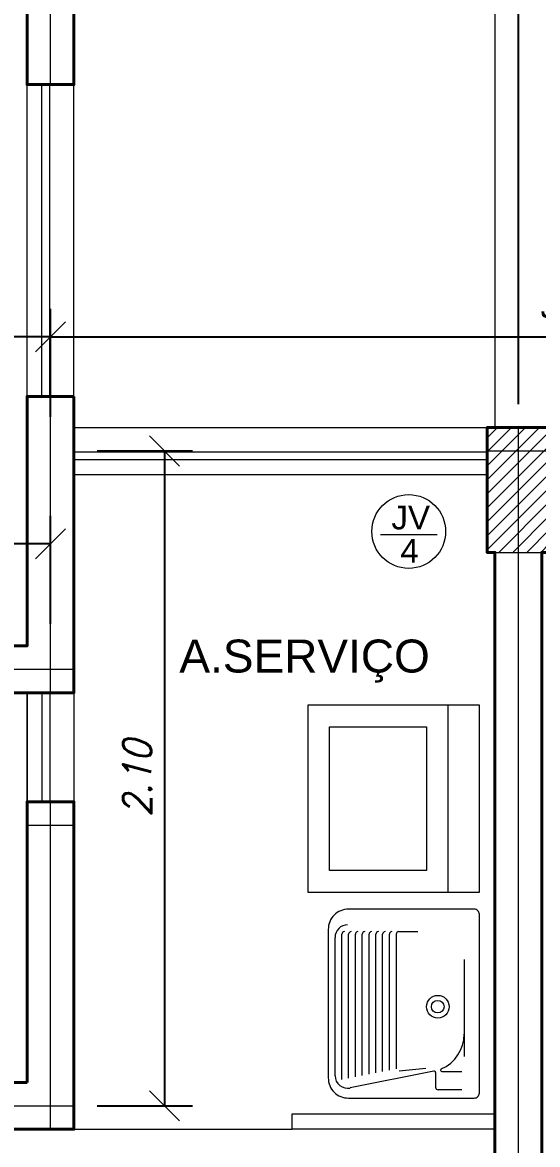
# Model space of a CAD drawing. Header units: millimetres. Extents: x 1865 to 2133, y 1062 to 1142.
# Drawn here: x 1977.541 to 1979.192, y 1084.505 to 1088.104 of the extents above; entities that cross this region are included whole.
import ezdxf

# ---------------------------------------------------------------- set-up
doc = ezdxf.new("R2010")
doc.units = ezdxf.units.MM
doc.header["$PDMODE"] = 35
for name, color, linetype, lineweight in [('COMPLEMENTO', 7, 'Continuous', 9), ('Cota', 7, 'Continuous', 9), ('Eixo', 1, 'Continuous', 9), ('ESQ_INTER', 250, 'Continuous', 9), ('PILAR', 7, 'Continuous', 5), ('Plarga', 7, 'Continuous', 40), ('texto', 7, 'Continuous', 13)]:
    doc.layers.add(name, color=color, linetype=linetype, lineweight=lineweight)
doc.styles.add('arial', font='arial.ttf')
doc.styles.add('romans15', font='romans.shx', dxfattribs={"width": 0.9, "oblique": 15})
doc.dimstyles.new('COTA_50', dxfattribs={"dimscale": 0.5, "dimtxt": 0.181, "dimasz": 0.193, "dimexe": 0.18, "dimexo": 0.15, "dimgap": 0.085, "dimtad": 1, "dimzin": 4, "dimdsep": 46, "dimtxsty": 'romans15', "dimblk1": 'OBLIQUE', "dimblk2": 'OBLIQUE', "dimsah": 1, "dimcen": 0.09, "dimclrd": 256, "dimclre": 256, "dimclrt": 256, "dimadec": 0, "dimazin": 0, "dimtfac": 1, "dimtmove": 2, "dimatfit": 3, "dimldrblk": 'NONE', "dimfxl": 1, "dimtolj": 1, "dimtzin": 1, "dimarcsym": 0})

# ---------------------------------------------------------------- blocks, each defined once
blk = doc.blocks.new('_OBLIQUE')
at = {"color": 0, "linetype": 'ByBlock'}
blk.add_line((-0.5, -0.5), (0.5, 0.5), dxfattribs=at)
blk = doc.blocks.new('*D250')
at = {"layer": 'Cota', "lineweight": -2, "transparency": 16777216}
for p, q in [((1977.7808, 1086.7293), (1978.0864, 1086.7293)), ((1977.9964, 1086.7293), (1977.9964, 1084.6293)), ((1977.7808, 1084.6293), (1978.0864, 1084.6293))]:
    blk.add_line(p, q, dxfattribs=at)
at = {"layer": 'Defpoints', "color": 0, "transparency": 16777216}
for p in [(1977.7058, 1086.7293), (1977.7058, 1084.6293), (1977.9964, 1084.6293)]:
    blk.add_point(p, dxfattribs=at)
at = {"layer": 'Cota', "lineweight": -2, "transparency": 16777216, "xscale": 0.0965, "yscale": 0.0965, "zscale": 0.0965}
for p, rotation in [((1977.9964, 1086.7293), 90), ((1977.9964, 1084.6293), 270)]:
    blk.add_blockref('_OBLIQUE', p, dxfattribs=dict(at, rotation=rotation))
at = {"layer": 'Cota', "transparency": 16777216, "insert": (1977.9087, 1085.6793), "char_height": 0.0905, "attachment_point": 5, "rotation": 90, "style": 'romans15'}
blk.add_mtext('\\A1;2.10', dxfattribs=at)
blk = doc.blocks.new('_None')
blk = doc.blocks.new('*D257')
at = {"layer": 'Cota', "lineweight": -2, "transparency": 16777216}
for p, q in [((1974.2808, 1086.8795), (1974.2808, 1087.1852)), ((1977.6308, 1086.8387), (1977.6308, 1087.1852)), ((1977.6308, 1087.0952), (1974.2808, 1087.0952))]:
    blk.add_line(p, q, dxfattribs=at)
at = {"layer": 'Defpoints', "color": 0, "transparency": 16777216}
for p in [(1974.2808, 1087.0952), (1974.2808, 1086.8045), (1977.6308, 1086.7637)]:
    blk.add_point(p, dxfattribs=at)
at = {"layer": 'Cota', "lineweight": -2, "transparency": 16777216, "xscale": 0.0965, "yscale": 0.0965, "zscale": 0.0965, "rotation": 180}
blk.add_blockref('_OBLIQUE', (1974.2808, 1087.0952), dxfattribs=at)
at = {"layer": 'Cota', "lineweight": -2, "transparency": 16777216, "xscale": 0.0965, "yscale": 0.0965, "zscale": 0.0965}
blk.add_blockref('_OBLIQUE', (1977.6308, 1087.0952), dxfattribs=at)
at = {"layer": 'Cota', "transparency": 16777216, "insert": (1975.9558, 1087.1829), "char_height": 0.0905, "attachment_point": 5, "style": 'romans15'}
blk.add_mtext('\\A1;3.35', dxfattribs=at)
blk = doc.blocks.new('*D261')
at = {"layer": 'Cota', "lineweight": -2, "transparency": 16777216}
for p, q in [((1975.2808, 1086.1793), (1975.2808, 1086.5214)), ((1977.6308, 1086.1749), (1977.6308, 1086.5214)), ((1977.6308, 1086.4314), (1975.2808, 1086.4314))]:
    blk.add_line(p, q, dxfattribs=at)
at = {"layer": 'Defpoints', "color": 0, "transparency": 16777216}
for p in [(1975.2808, 1086.4314), (1975.2808, 1086.1043), (1977.6308, 1086.0999)]:
    blk.add_point(p, dxfattribs=at)
at = {"layer": 'Cota', "lineweight": -2, "transparency": 16777216, "xscale": 0.0965, "yscale": 0.0965, "zscale": 0.0965, "rotation": 180}
blk.add_blockref('_OBLIQUE', (1975.2808, 1086.4314), dxfattribs=at)
at = {"layer": 'Cota', "lineweight": -2, "transparency": 16777216, "xscale": 0.0965, "yscale": 0.0965, "zscale": 0.0965}
blk.add_blockref('_OBLIQUE', (1977.6308, 1086.4314), dxfattribs=at)
at = {"layer": 'Cota', "transparency": 16777216, "insert": (1976.4558, 1086.5191), "char_height": 0.0905, "attachment_point": 5, "style": 'romans15'}
blk.add_mtext('\\A1;2.35', dxfattribs=at)
blk = doc.blocks.new('*D304')
at = {"layer": 'Cota', "lineweight": -2, "transparency": 16777216}
for p, q in [((1977.6308, 1088.9293), (1977.6308, 1091.9408)), ((1979.1308, 1086.8793), (1979.1308, 1091.9408)), ((1979.1308, 1091.8508), (1977.6308, 1091.8508))]:
    blk.add_line(p, q, dxfattribs=at)
at = {"layer": 'Defpoints', "color": 0, "transparency": 16777216}
for p in [(1977.6308, 1091.8508), (1977.6308, 1088.8543), (1979.1308, 1086.8043)]:
    blk.add_point(p, dxfattribs=at)
at = {"layer": 'Cota', "lineweight": -2, "transparency": 16777216, "xscale": 0.0965, "yscale": 0.0965, "zscale": 0.0965, "rotation": 180}
blk.add_blockref('_OBLIQUE', (1977.6308, 1091.8508), dxfattribs=at)
at = {"layer": 'Cota', "lineweight": -2, "transparency": 16777216, "xscale": 0.0965, "yscale": 0.0965, "zscale": 0.0965}
blk.add_blockref('_OBLIQUE', (1979.1308, 1091.8508), dxfattribs=at)
at = {"layer": 'Cota', "transparency": 16777216, "insert": (1978.3808, 1091.9385), "char_height": 0.0905, "attachment_point": 5, "style": 'romans15'}
blk.add_mtext('\\A1;1.50', dxfattribs=at)
blk = doc.blocks.new('*D310')
at = {"layer": 'Cota', "lineweight": -2, "transparency": 16777216}
for p, q in [((1979.1308, 1086.8793), (1979.1308, 1091.9408)), ((1980.6308, 1088.9293), (1980.6308, 1091.9408)), ((1979.1308, 1091.8508), (1980.6308, 1091.8508))]:
    blk.add_line(p, q, dxfattribs=at)
at = {"layer": 'Defpoints', "color": 0, "transparency": 16777216}
for p in [(1980.6308, 1091.8508), (1980.6308, 1088.8543), (1979.1308, 1086.8043)]:
    blk.add_point(p, dxfattribs=at)
at = {"layer": 'Cota', "lineweight": -2, "transparency": 16777216, "xscale": 0.0965, "yscale": 0.0965, "zscale": 0.0965, "rotation": 180}
blk.add_blockref('_OBLIQUE', (1979.1308, 1091.8508), dxfattribs=at)
at = {"layer": 'Cota', "lineweight": -2, "transparency": 16777216, "xscale": 0.0965, "yscale": 0.0965, "zscale": 0.0965}
blk.add_blockref('_OBLIQUE', (1980.6308, 1091.8508), dxfattribs=at)
at = {"layer": 'Cota', "transparency": 16777216, "insert": (1979.8808, 1091.9385), "char_height": 0.0905, "attachment_point": 5, "style": 'romans15'}
blk.add_mtext('\\A1;1.50', dxfattribs=at)
blk = doc.blocks.new('*D312')
at = {"layer": 'Cota', "lineweight": -2, "transparency": 16777216}
for p, q in [((1977.6308, 1086.8387), (1977.6308, 1087.1852)), ((1980.6308, 1086.8795), (1980.6308, 1087.1852)), ((1977.6308, 1087.0952), (1980.6308, 1087.0952))]:
    blk.add_line(p, q, dxfattribs=at)
at = {"layer": 'Defpoints', "color": 0, "transparency": 16777216}
for p in [(1980.6308, 1087.0952), (1980.6308, 1086.8045), (1977.6308, 1086.7637)]:
    blk.add_point(p, dxfattribs=at)
at = {"layer": 'Cota', "lineweight": -2, "transparency": 16777216, "xscale": 0.0965, "yscale": 0.0965, "zscale": 0.0965, "rotation": 180}
blk.add_blockref('_OBLIQUE', (1977.6308, 1087.0952), dxfattribs=at)
at = {"layer": 'Cota', "lineweight": -2, "transparency": 16777216, "xscale": 0.0965, "yscale": 0.0965, "zscale": 0.0965}
blk.add_blockref('_OBLIQUE', (1980.6308, 1087.0952), dxfattribs=at)
at = {"layer": 'Cota', "transparency": 16777216, "insert": (1979.3166, 1087.2051), "char_height": 0.0905, "attachment_point": 5, "style": 'romans15'}
blk.add_mtext('\\A1;3.00', dxfattribs=at)

msp = doc.modelspace()

# ---------------------------------------------------------------- hatches: boundary and pattern name
at = {"layer": 'PILAR'}
h = msp.add_hatch(dxfattribs=at)
h.set_pattern_fill('ANSI31,_O', color=256, scale=0.01, angle=-90)
h.set_pattern_definition([(225, (2931.444956, 2950.367247), (-0.0224506403, 0.0224506403), [])])
h.paths.add_polyline_path([(1979.0308, 1086.4043), (1979.2308, 1086.4043), (1979.2308, 1086.8043), (1979.0308, 1086.8043)])

# ---------------------------------------------------------------- linework, layer by layer
at = {"lineweight": 15}
msp.add_lwpolyline([(1979.0558, 1091.3293), (1979.0558, 1086.8043)], dxfattribs=at)
at = {"lineweight": 5}
for points in [[(1977.5558, 1086.9043), (1977.5558, 1087.9043)], [(1977.7058, 1086.9043), (1977.7058, 1087.9043)], [(1977.7058, 1086.8043), (1979.0308, 1086.8043)], [(1977.7058, 1086.6543), (1979.0308, 1086.6543)], [(1977.5558, 1085.9543), (1977.5558, 1085.6043)], [(1977.7058, 1085.9543), (1977.7058, 1085.6043)], [(1977.7058, 1084.5543), (1978.4058, 1084.5543)]]:
    msp.add_lwpolyline(points, dxfattribs=at)
msp.add_lwpolyline([(1977.5558, 1085.9543), (1976.7558, 1085.9543), (1976.7558, 1084.7043), (1977.5558, 1084.7043)], close=True, dxfattribs=at)
at = {"layer": 'COMPLEMENTO', "color": 0}
for p, q in [((1978.7474, 1085.1881), (1978.8086, 1085.1881)), ((1978.5431, 1084.7262), (1978.5431, 1085.1695)), ((1978.5649, 1084.7134), (1978.5649, 1085.18)), ((1978.5867, 1084.7178), (1978.5867, 1085.18)), ((1978.6085, 1084.7222), (1978.6085, 1085.18)), ((1978.6303, 1084.7265), (1978.6303, 1085.18)), ((1978.6521, 1084.7309), (1978.6521, 1085.18)), ((1978.6739, 1084.7353), (1978.6739, 1085.18)), ((1978.6957, 1084.7396), (1978.6957, 1085.18)), ((1978.7175, 1084.744), (1978.7175, 1085.18)), ((1978.7393, 1085.18), (1978.7393, 1084.7484)), ((1978.9573, 1085.0983), (1978.9573, 1084.788)), ((1978.86, 1084.7405), (1978.5917, 1084.6867)), ((1978.8341, 1084.7489), (1978.749, 1084.7405)), ((1978.8655, 1084.7366), (1978.8655, 1084.6891)), ((1978.8854, 1084.7401), (1978.9493, 1084.7401)), ((1978.9493, 1084.681), (1978.8735, 1084.681))]:
    msp.add_line(p, q, dxfattribs=at)
at = {"layer": 'COMPLEMENTO'}
for points in [[(1979.0058, 1085.3143), (1979.0058, 1085.9143), (1978.4558, 1085.9143), (1978.4558, 1085.3143)], [(1978.5258, 1085.8443), (1978.8358, 1085.8443), (1978.8358, 1085.3843), (1978.5258, 1085.3843)]]:
    msp.add_lwpolyline(points, close=True, dxfattribs=at)
msp.add_lwpolyline([(1978.9058, 1085.3143), (1978.9058, 1085.9143)], dxfattribs=at)
at = {"layer": 'COMPLEMENTO', "color": 0}
msp.add_lwpolyline([(1979.0058, 1084.6704), (1979.0058, 1085.2437, 0.414214), (1978.9896, 1085.2599), (1978.5859, 1085.2599, 0.414214), (1978.5213, 1085.1953), (1978.5213, 1084.7189, 0.414214), (1978.5859, 1084.6543), (1978.9896, 1084.6543, 0.414214)], format="xyb", close=True, dxfattribs=at)
for radius in [0.0363, 0.0202]:
    msp.add_circle((1978.8725, 1084.9474), radius, dxfattribs=at)
for centre, radius, start, end in [((1978.5835, 1085.1695), 0.0404, 90, 180), ((1978.573, 1085.18), 0.00808, 90, 180), ((1978.5948, 1085.18), 0.00808, 90, 180), ((1978.6166, 1085.18), 0.00808, 90, 180), ((1978.6384, 1085.18), 0.00808, 90, 180), ((1978.6602, 1085.18), 0.00808, 90, 180), ((1978.682, 1085.18), 0.00808, 90, 180), ((1978.7038, 1085.18), 0.00808, 90, 180), ((1978.7256, 1085.18), 0.00808, 90, 180), ((1978.7474, 1085.18), 0.00808, 90, 180), ((1978.8362, 1084.8592), 0.1211, 293.1374, 0), ((1978.5835, 1084.7262), 0.0404, 180, 281.7453), ((1978.8614, 1084.7366), 0.00404, 0, 101.6226), ((1978.8854, 1084.7441), 0.00404, 113.1374, 270), ((1978.8735, 1084.6891), 0.00808, 180, 270)]:
    msp.add_arc(centre, radius, start, end, dxfattribs=at)
at = {"layer": 'Cota', "color": 0}
msp.add_lwpolyline([(1978.6887, 1086.4619), (1978.87, 1086.4619)], dxfattribs=at)
msp.add_circle((1978.7794, 1086.4711), 0.1183, dxfattribs=at)
at = {"layer": 'Eixo'}
for points in [[(1977.6308, 1087.9043), (1977.6308, 1088.8543)], [(1977.6308, 1085.9543), (1977.6308, 1086.9043)], [(1979.1308, 1081.6043), (1979.1308, 1086.8043)], [(1979.0308, 1086.7293), (1979.2308, 1086.7293)], [(1975.1558, 1086.0293), (1977.7058, 1086.0293)], [(1977.6308, 1084.5543), (1977.6308, 1085.6043)], [(1977.5558, 1085.5293), (1977.7058, 1085.5293)], [(1975.2058, 1084.6293), (1977.7058, 1084.6293)]]:
    msp.add_lwpolyline(points, dxfattribs=at)
at = {"layer": 'ESQ_INTER'}
for points in [[(1977.6033, 1086.9043), (1977.6033, 1087.9043)], [(1977.6283, 1086.9043), (1977.6283, 1087.9043)], [(1977.7058, 1086.7268), (1979.0308, 1086.7268)], [(1977.7058, 1086.7018), (1979.0308, 1086.7018)], [(1977.6033, 1085.9543), (1977.6033, 1085.6043)], [(1977.6283, 1085.9543), (1977.6283, 1085.6043)], [(1979.0558, 1084.5543), (1978.4058, 1084.5543), (1978.4058, 1084.6043), (1979.0558, 1084.6043)]]:
    msp.add_lwpolyline(points, dxfattribs=at)
at = {"layer": 'PILAR'}
msp.add_lwpolyline([(1979.0308, 1086.8043), (1979.0308, 1086.4043), (1979.2308, 1086.4043), (1979.2308, 1086.8043)], close=True, dxfattribs=at)
at = {"layer": 'Plarga'}
for points in [[(1970.8558, 1088.6543), (1971.1058, 1088.6543), (1971.1058, 1088.7043), (1974.2058, 1088.7043), (1974.2058, 1085.9043), (1974.3558, 1085.9043), (1974.3558, 1085.9543), (1974.4058, 1085.9543), (1974.4058, 1086.1043), (1974.3558, 1086.1043), (1974.3558, 1088.7043), (1977.3058, 1088.7043), (1977.3058, 1088.6543), (1977.5558, 1088.6543), (1977.5558, 1087.9043), (1977.7058, 1087.9043), (1977.7058, 1088.8543), (1970.7058, 1088.8543), (1970.7058, 1087.9043), (1970.8558, 1087.9043)], [(1977.7058, 1086.9043), (1977.5558, 1086.9043), (1977.5558, 1086.1043), (1975.1558, 1086.1043), (1975.1558, 1085.9543), (1975.2058, 1085.9543), (1975.2058, 1085.9043), (1975.3558, 1085.9043), (1975.3558, 1085.9543), (1977.7058, 1085.9543)], [(1979.2058, 1081.8043), (1979.2058, 1081.6043), (1979.0558, 1081.6043), (1979.0558, 1081.8043), (1978.0558, 1081.8043), (1978.0558, 1081.5043), (1977.9058, 1081.5043), (1977.9058, 1081.9543), (1979.0558, 1081.9543), (1979.0558, 1086.4043), (1979.0308, 1086.4043), (1979.0308, 1086.8043), (1979.2308, 1086.8043), (1979.2308, 1086.4043), (1979.2058, 1086.4043), (1979.2058, 1081.9543), (1980.3558, 1081.9543), (1980.3558, 1081.5043), (1980.2058, 1081.5043), (1980.2058, 1081.8043)], [(1977.5558, 1084.7043), (1977.5558, 1085.6043), (1977.7058, 1085.6043), (1977.7058, 1084.5543), (1977.1058, 1084.5543), (1977.1058, 1081.8043), (1976.9558, 1081.8043), (1976.9558, 1084.5543), (1975.2058, 1084.5543), (1975.2058, 1085.1543), (1975.3558, 1085.1543), (1975.3558, 1084.7043)]]:
    msp.add_lwpolyline(points, close=True, dxfattribs=at)

# ---------------------------------------------------------------- texts
at = {"layer": 'texto', "color": 0, "style": 'arial'}
for s, height, p in [('JV', 0.07601, (1978.7238, 1086.4778)), ('4', 0.076, (1978.7526, 1086.3715))]:
    msp.add_text(s, height=height, dxfattribs=at).set_placement(p)
at = {"layer": 'texto', "style": 'arial'}
msp.add_text('A.SERVIÇO', height=0.10557, dxfattribs=at).set_placement((1978.0439, 1086.019))

# ---------------------------------------------------------------- dimensions: what is measured, and where the dimension line sits
at = {"layer": 'Cota'}
for base, p1, p2, picture, middle in [((1977.6308, 1091.8508), (1979.1308, 1086.8043), (1977.6308, 1088.8543), '*D304', (1978.3808, 1091.9385)), ((1974.2808, 1087.0952), (1977.6308, 1086.7637), (1974.2808, 1086.8045), '*D257', (1975.9558, 1087.1829)), ((1975.2808, 1086.4314), (1977.6308, 1086.0999), (1975.2808, 1086.1043), '*D261', (1976.4558, 1086.5191))]:
    dim = msp.add_linear_dim(base=base, p1=p1, p2=p2, dimstyle='COTA_50', dxfattribs=at)
    dim.commit()
    dim.dimension.update_dxf_attribs({"geometry": picture, "text_midpoint": middle})
for base, p1, p2, angle, picture, middle in [((1980.6308, 1091.8508), (1979.1308, 1086.8043), (1980.6308, 1088.8543), 180, '*D310', (1979.8808, 1091.9385)), ((1977.9964, 1084.6293), (1977.7058, 1086.7293), (1977.7058, 1084.6293), 90, '*D250', (1977.9087, 1085.6793))]:
    dim = msp.add_linear_dim(base=base, p1=p1, p2=p2, angle=angle, dimstyle='COTA_50', dxfattribs=at)
    dim.commit()
    dim.dimension.update_dxf_attribs({"geometry": picture, "text_midpoint": middle})
dim = msp.add_linear_dim(base=(1980.6308, 1087.0952), p1=(1977.6308, 1086.7637), p2=(1980.6308, 1086.8045), angle=180, dimstyle='COTA_50', dxfattribs=at)
dim.commit()
dim.dimension.update_dxf_attribs({"geometry": '*D312', "text_midpoint": (1979.3166, 1087.2051), "dimtype": 160})

doc.saveas('drawing.dxf')
